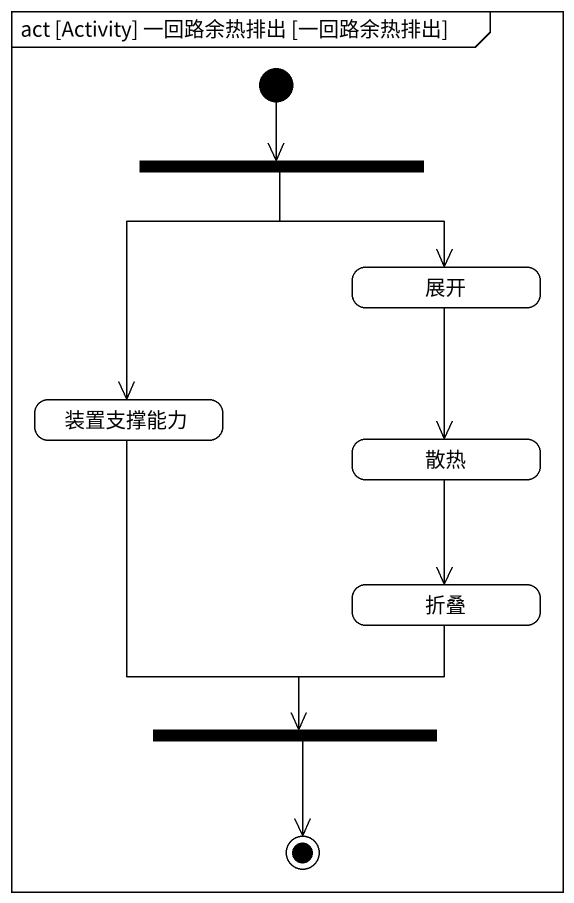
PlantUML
@startuml
mainframe act [Activity] 一回路余热排出 [一回路余热排出]
hide empty description
state fork1 <<fork>>
state 展开
state 装置支撑能力
state 散热
state 折叠
state fork2 <<join>>
[*] --> fork1
fork1 --> 展开
fork1 --> 装置支撑能力
展开 --> 散热
装置支撑能力 --> fork2
散热 --> 折叠
折叠 --> fork2
fork2 --> [*]
@enduml
